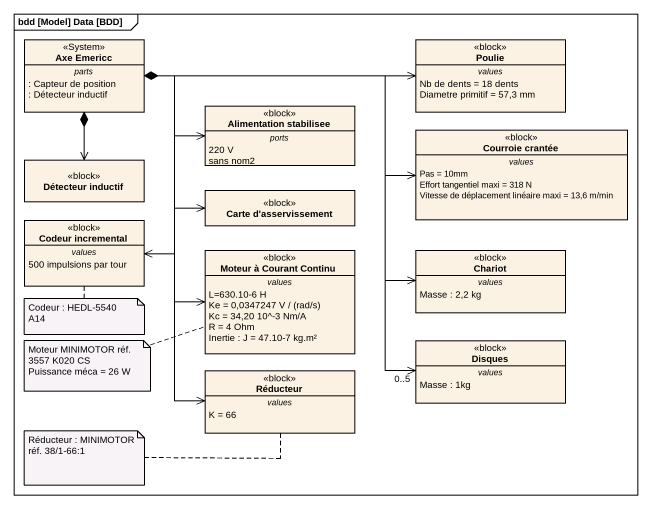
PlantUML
@startuml
mainframe bdd [Model] Data [BDD]
hide circle
hide empty members
class "Axe Emericc" as Axe_Emericc <<System>> {
  -- parts --
  : Capteur de position
  : Détecteur inductif
}
class Poulie <<block>> {
  -- values --
  Nb de dents = 18 dents
  Diametre primitif = 57,3 mm
}
class "Alimentation stabilisee" as Alimentation_stabilisee <<block>> {
  -- ports --
  220 V
  sans nom2
}
class "Courroie crantée" as Courroie_crantée <<block>> {
  -- values --
  Pas = 10mm
  Effort tangentiel maxi = 318 N
  Vitesse de déplacement linéaire maxi = 13,6 m/min
}
class "Détecteur inductif" as Détecteur_inductif <<block>>
class "Codeur incremental" as Codeur_incremental <<block>> {
  -- values --
  500 impulsions par tour
}
class "Carte d'asservissement" as Carte_d_asservissement <<block>>
class "Moteur à Courant Continu" as Moteur_à_Courant_Continu <<block>> {
  -- values --
  L=630.10-6 H
  {field} Ke = 0,0347247 V / (rad/s)
  Kc = 34,20 10^-3 Nm/A
  R = 4 Ohm
  Inertie : J = 47.10-7 kg.m²
}
class Chariot <<block>> {
  -- values --
  Masse : 2,2 kg
}
class Réducteur <<block>> {
  -- values --
  K = 66
}
class Disques <<block>> {
  -- values --
  Masse : 1kg
}
Axe_Emericc *-right-> Poulie
Axe_Emericc *-right-> Alimentation_stabilisee
Axe_Emericc *-right-> Courroie_crantée
Axe_Emericc *--> Détecteur_inductif
Axe_Emericc *--> Codeur_incremental
Axe_Emericc *--> Carte_d_asservissement
Axe_Emericc *--> Moteur_à_Courant_Continu
Axe_Emericc *-right-> Chariot
Axe_Emericc *--> Réducteur
Axe_Emericc *--> "0..5" Disques
note bottom of Codeur_incremental : Codeur : HEDL-5540 A14
note left of Moteur_à_Courant_Continu
  Moteur MINIMOTOR réf. 3557 K020 CS
  Puissance méca = 26 W
end note
note left of Réducteur : Réducteur : MINIMOTOR réf. 38/1-66:1
@enduml
